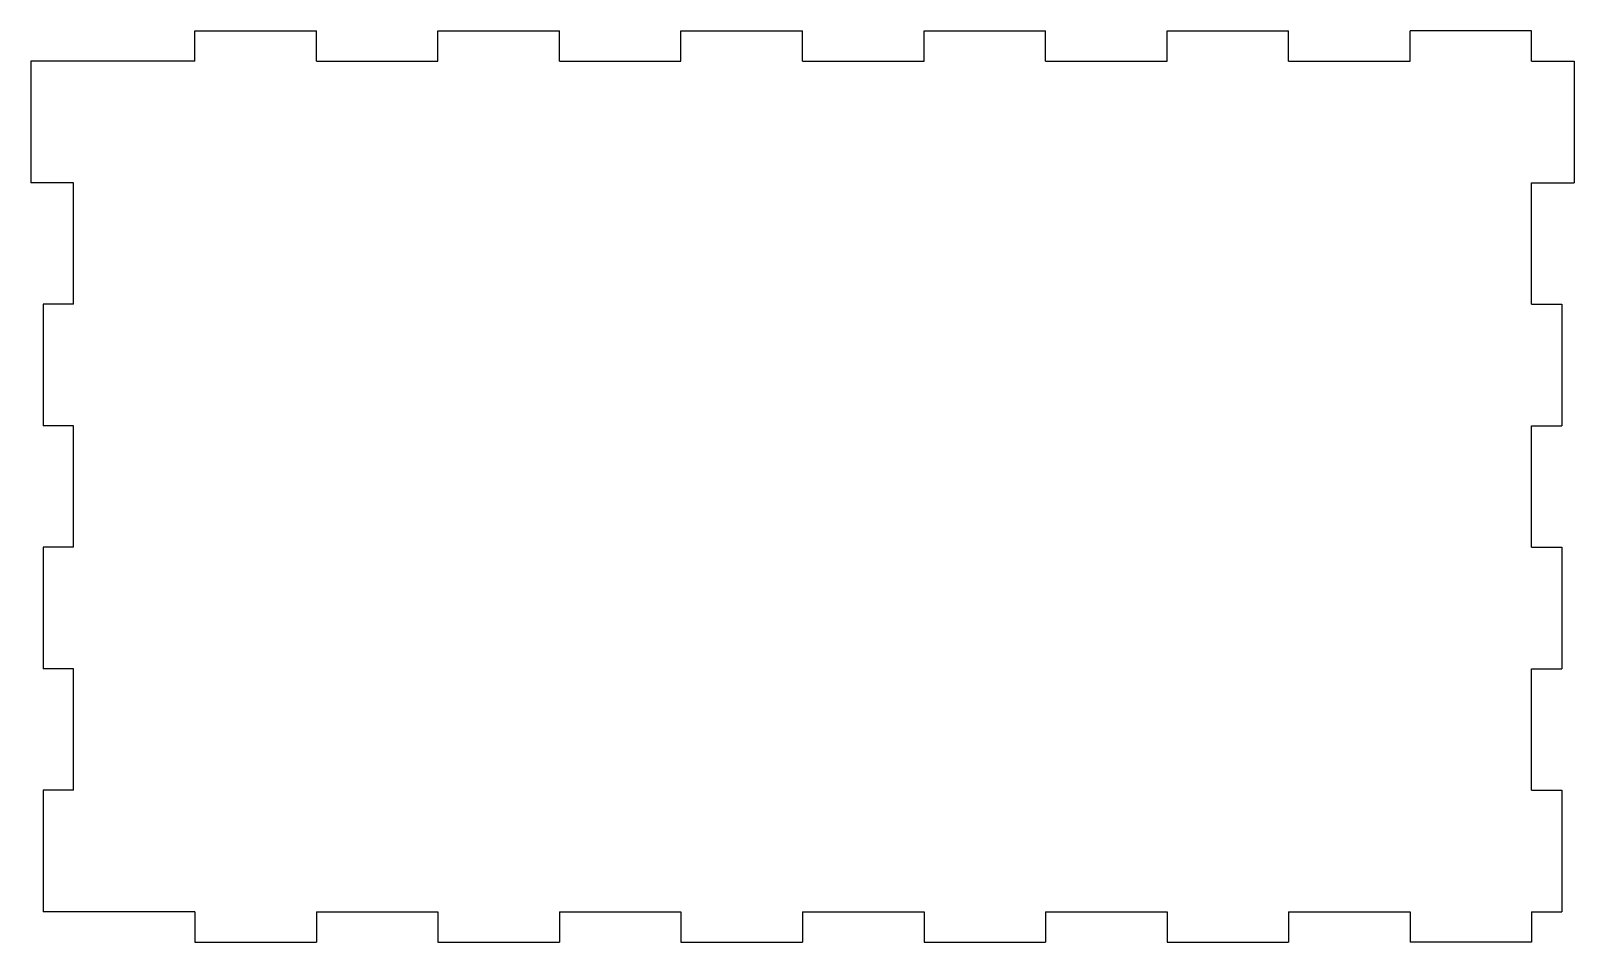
# Model space of a CAD drawing. Extents: x -0.4 to 12.3, y -0.2 to 7.3.
import ezdxf

# ---------------------------------------------------------------- set-up
doc = ezdxf.new("R2010")
doc.units = 0
doc.header["$MEASUREMENT"] = 0
doc.layers.add('VISIBLE', color=7, linetype='CONTINUOUS')

msp = doc.modelspace()

# ---------------------------------------------------------------- linework, layer by layer
at = {"layer": 'VISIBLE'}
for p, q in [((1, 7.25), (2, 7.25)), ((1, 7), (1, 7.25)), ((2, 7), (2, 7.25)), ((3, 7.25), (4, 7.25)), ((3, 7), (3, 7.25)), ((4, 7), (4, 7.25)), ((5, 7.25), (6, 7.25)), ((5, 7), (5, 7.25)), ((6, 7), (6, 7.25)), ((7, 7.25), (8, 7.25)), ((7, 7), (7, 7.25)), ((8, 7), (8, 7.25)), ((9, 7.25), (10, 7.25)), ((9, 7), (9, 7.25)), ((10, 7), (10, 7.25)), ((12, 7.25), (11, 7.25)), ((11, 7), (11, 7.25)), ((12, 7), (12, 7.25)), ((1, 7), (-0.35, 7)), ((-0.35, 7), (-0.35, 6)), ((2, 7), (3, 7)), ((4, 7), (5, 7)), ((6, 7), (7, 7)), ((8, 7), (9, 7)), ((10, 7), (11, 7)), ((12, 7), (12.35, 7)), ((12.35, 7), (12.35, 6)), ((0, 6), (-0.35, 6)), ((0, 5), (0, 6)), ((12, 5), (12, 6)), ((12, 6), (12.35, 6)), ((0, 5), (-0.25, 5)), ((-0.25, 5), (-0.25, 4)), ((12, 5), (12.25, 5)), ((12.25, 5), (12.25, 4)), ((0, 4), (-0.25, 4)), ((0, 3), (0, 4)), ((12, 3), (12, 4)), ((12, 4), (12.25, 4)), ((0, 3), (-0.25, 3)), ((-0.25, 3), (-0.25, 2)), ((12, 3), (12.25, 3)), ((12.25, 3), (12.25, 2)), ((0, 2), (-0.25, 2)), ((0, 1), (0, 2)), ((12, 1), (12, 2)), ((12, 2), (12.25, 2)), ((0, 1), (-0.25, 1)), ((-0.25, 1), (-0.25, 0)), ((12, 1), (12.25, 1)), ((12.25, 1), (12.25, 0)), ((1, 0), (-0.25, 0)), ((1, 0), (1, -0.25)), ((2, 0), (2, -0.25)), ((2, 0), (3, 0)), ((3, 0), (3, -0.25)), ((4, 0), (4, -0.25)), ((4, 0), (5, 0)), ((5, 0), (5, -0.25)), ((6, 0), (6, -0.25)), ((6, 0), (7, 0)), ((7, 0), (7, -0.25)), ((8, 0), (8, -0.25)), ((8, 0), (9, 0)), ((9, 0), (9, -0.25)), ((10, 0), (10, -0.25)), ((10, 0), (11, 0)), ((11, 0), (11, -0.25)), ((12, 0), (12, -0.25)), ((12, 0), (12.25, 0)), ((1, -0.25), (2, -0.25)), ((3, -0.25), (4, -0.25)), ((5, -0.25), (6, -0.25)), ((7, -0.25), (8, -0.25)), ((9, -0.25), (10, -0.25)), ((12, -0.25), (11, -0.25))]:
    msp.add_line(p, q, dxfattribs=at)

doc.saveas('drawing.dxf')
